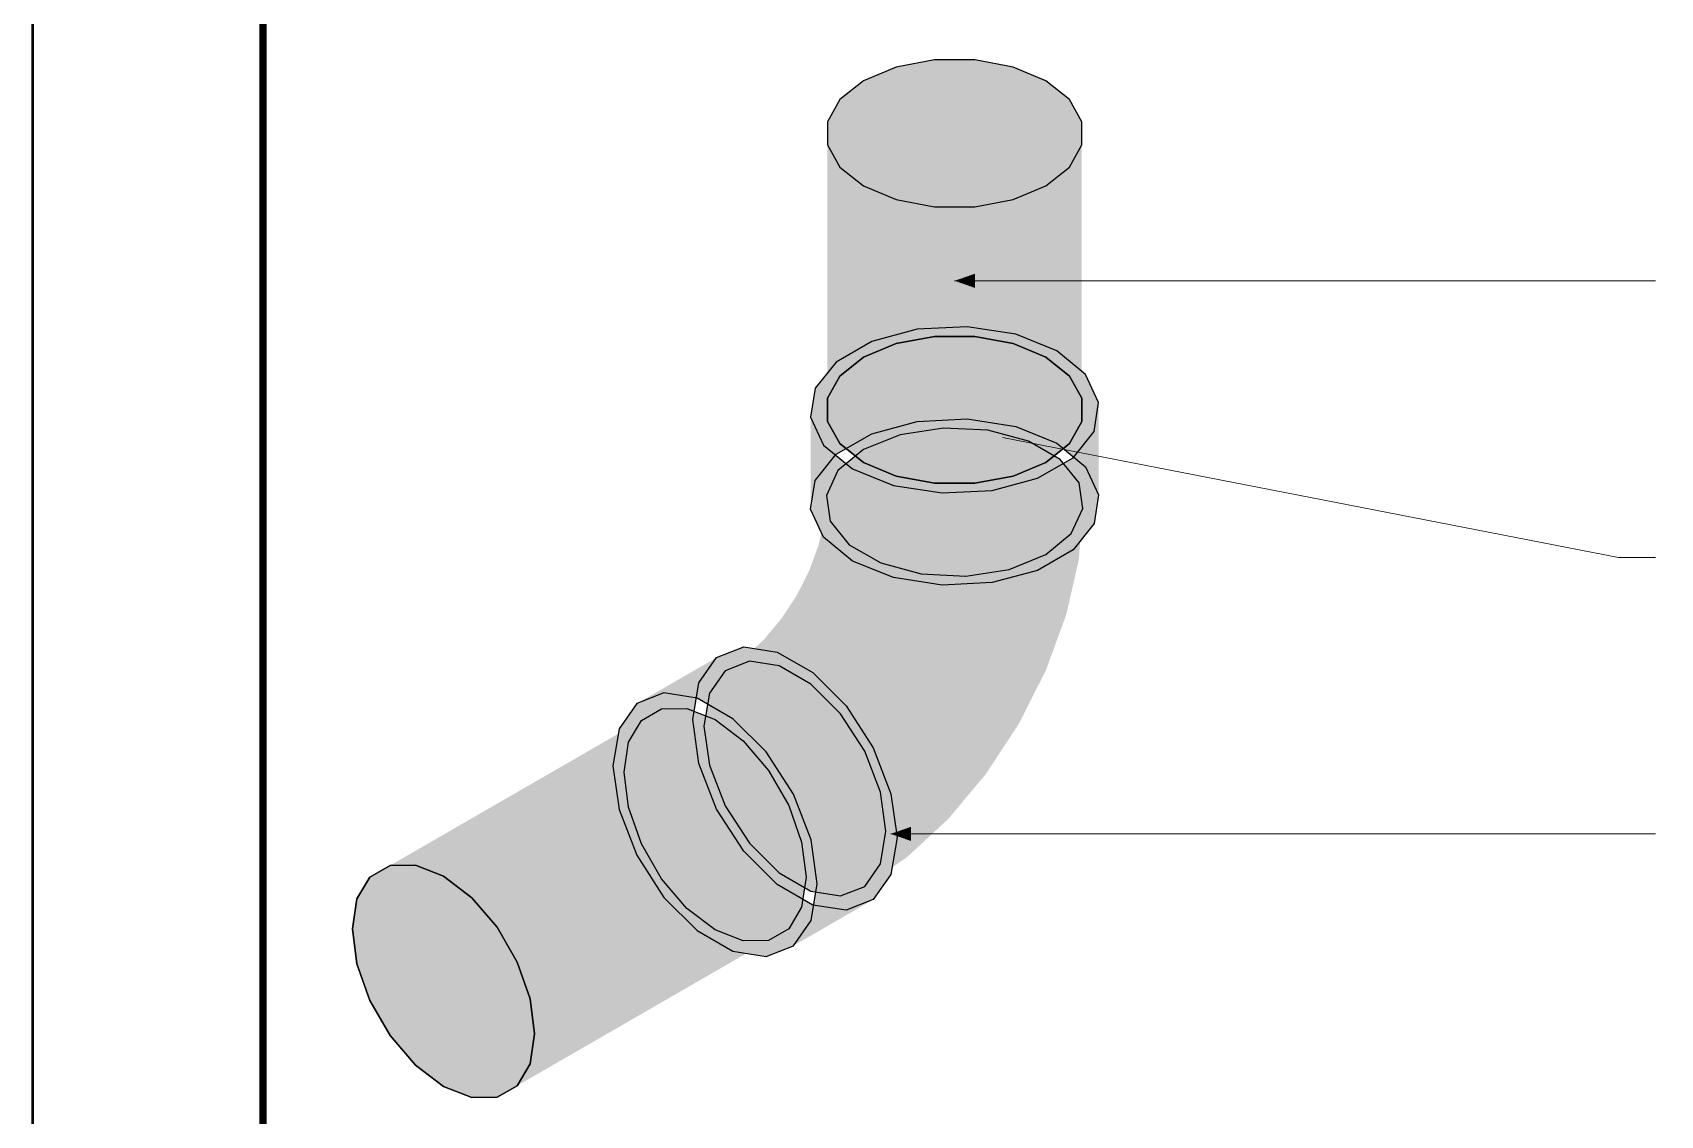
# Model space of a CAD drawing. Header units: metres. Extents: x 0 to 24.2, y -20 to 5.6.
# Drawn here: x 20 to 20.883, y 1.867 to 2.455 of the extents above; entities that cross this region are included whole.
import ezdxf

# ---------------------------------------------------------------- set-up
doc = ezdxf.new("R2010")
doc.units = ezdxf.units.M
doc.header["$LTSCALE"] = 0.25
doc.layers.add('ISO-ARISTAS', color=8, linetype='CONTINUOUS')
doc.layers.add('ISO-CONCRETO-SUP', color=254, linetype='CONTINUOUS', true_color=0xe8e8e8)
doc.layers.add('LLAMADAS', color=30, linetype='CONTINUOUS', lineweight=18)
doc.layers.add('MARCO', color=7, linetype='CONTINUOUS', lineweight=50)

msp = doc.modelspace()

# ---------------------------------------------------------------- linework, layer by layer
at = {"layer": 'ISO-ARISTAS', "color": 250}
for p, q in [((20.48908, 2.43981), (20.46831, 2.43591)), ((20.48908, 2.43981), (20.46831, 2.43591)), ((20.51092, 2.43981), (20.48908, 2.43981)), ((20.51092, 2.43981), (20.48908, 2.43981)), ((20.53169, 2.43591), (20.51092, 2.43981)), ((20.53169, 2.43591), (20.51092, 2.43981)), ((20.45064, 2.4285), (20.4378, 2.4183)), ((20.45064, 2.4285), (20.4378, 2.4183)), ((20.46831, 2.43591), (20.45064, 2.4285)), ((20.46831, 2.43591), (20.45064, 2.4285)), ((20.54936, 2.4285), (20.53169, 2.43591)), ((20.54936, 2.4285), (20.53169, 2.43591)), ((20.5622, 2.4183), (20.54936, 2.4285)), ((20.5622, 2.4183), (20.54936, 2.4285)), ((20.4378, 2.4183), (20.43105, 2.40631)), ((20.4378, 2.4183), (20.43105, 2.40631)), ((20.56895, 2.40631), (20.5622, 2.4183)), ((20.56895, 2.40631), (20.5622, 2.4183)), ((20.43105, 2.40631), (20.43105, 2.39369)), ((20.43105, 2.40631), (20.43105, 2.39369)), ((20.56895, 2.39369), (20.56895, 2.40631)), ((20.56895, 2.39369), (20.56895, 2.40631)), ((20.43105, 2.39369), (20.4378, 2.3817)), ((20.43105, 2.39369), (20.4378, 2.3817)), ((20.5622, 2.3817), (20.56895, 2.39369)), ((20.5622, 2.3817), (20.56895, 2.39369)), ((20.4378, 2.3817), (20.45064, 2.3715)), ((20.4378, 2.3817), (20.45064, 2.3715)), ((20.54936, 2.3715), (20.5622, 2.3817)), ((20.54936, 2.3715), (20.5622, 2.3817)), ((20.45064, 2.3715), (20.46831, 2.36409)), ((20.45064, 2.3715), (20.46831, 2.36409)), ((20.53169, 2.36409), (20.54936, 2.3715)), ((20.53169, 2.36409), (20.54936, 2.3715)), ((20.46831, 2.36409), (20.48908, 2.36019)), ((20.46831, 2.36409), (20.48908, 2.36019)), ((20.48908, 2.36019), (20.51092, 2.36019)), ((20.48908, 2.36019), (20.51092, 2.36019)), ((20.51092, 2.36019), (20.53169, 2.36409)), ((20.51092, 2.36019), (20.53169, 2.36409)), ((20.50683, 2.29508), (20.47971, 2.29371)), ((20.53313, 2.29101), (20.50683, 2.29508)), ((20.45504, 2.28707), (20.43579, 2.27596)), ((20.47971, 2.29371), (20.45504, 2.28707)), ((20.48908, 2.28981), (20.46831, 2.28591)), ((20.46831, 2.28591), (20.48908, 2.28981)), ((20.51092, 2.28981), (20.48908, 2.28981)), ((20.48908, 2.28981), (20.51092, 2.28981)), ((20.53169, 2.28591), (20.51092, 2.28981)), ((20.51092, 2.28981), (20.53169, 2.28591)), ((20.55543, 2.282), (20.53313, 2.29101)), ((20.45064, 2.2785), (20.4378, 2.2683)), ((20.4378, 2.2683), (20.45064, 2.2785)), ((20.46831, 2.28591), (20.45064, 2.2785)), ((20.45064, 2.2785), (20.46831, 2.28591)), ((20.54936, 2.2785), (20.53169, 2.28591)), ((20.53169, 2.28591), (20.54936, 2.2785)), ((20.5622, 2.2683), (20.54936, 2.2785)), ((20.54936, 2.2785), (20.5622, 2.2683)), ((20.57104, 2.26913), (20.55543, 2.282)), ((20.43579, 2.27596), (20.42429, 2.26171)), ((20.57809, 2.25394), (20.57104, 2.26913)), ((20.42429, 2.26171), (20.42191, 2.24606)), ((20.4378, 2.2683), (20.43105, 2.25631)), ((20.43105, 2.25631), (20.4378, 2.2683)), ((20.56895, 2.25631), (20.5622, 2.2683)), ((20.5622, 2.2683), (20.56895, 2.25631)), ((20.43105, 2.25631), (20.43105, 2.24369)), ((20.43105, 2.24369), (20.43105, 2.25631)), ((20.56895, 2.24369), (20.56895, 2.25631)), ((20.56895, 2.25631), (20.56895, 2.24369)), ((20.57571, 2.23829), (20.57809, 2.25394)), ((20.42191, 2.24606), (20.42896, 2.23087)), ((20.43105, 2.24369), (20.4378, 2.2317)), ((20.4378, 2.2317), (20.43105, 2.24369)), ((20.45504, 2.23707), (20.47971, 2.24371)), ((20.47971, 2.24371), (20.50683, 2.24508)), ((20.50683, 2.24508), (20.53313, 2.24101)), ((20.5622, 2.2317), (20.56895, 2.24369)), ((20.56895, 2.24369), (20.5622, 2.2317)), ((20.43579, 2.22596), (20.45504, 2.23707)), ((20.4705, 2.23653), (20.45064, 2.2285)), ((20.49392, 2.24015), (20.4705, 2.23653)), ((20.51807, 2.23893), (20.49392, 2.24015)), ((20.54004, 2.23302), (20.51807, 2.23893)), ((20.53313, 2.24101), (20.55543, 2.232)), ((20.56421, 2.22404), (20.57571, 2.23829)), ((20.42429, 2.21171), (20.43579, 2.22596)), ((20.42896, 2.23087), (20.44457, 2.218)), ((20.45064, 2.2285), (20.43673, 2.21703)), ((20.4378, 2.2317), (20.45064, 2.2215)), ((20.45064, 2.2215), (20.4378, 2.2317)), ((20.55719, 2.22312), (20.54004, 2.23302)), ((20.54936, 2.2215), (20.5622, 2.2317)), ((20.5622, 2.2317), (20.54936, 2.2215)), ((20.55543, 2.232), (20.57104, 2.21913)), ((20.43673, 2.21703), (20.43046, 2.20351)), ((20.44457, 2.218), (20.46687, 2.20899)), ((20.45064, 2.2215), (20.46831, 2.21409)), ((20.46831, 2.21409), (20.45064, 2.2215)), ((20.53169, 2.21409), (20.54936, 2.2215)), ((20.54936, 2.2215), (20.53169, 2.21409)), ((20.54496, 2.21293), (20.56421, 2.22404)), ((20.56743, 2.21043), (20.55719, 2.22312)), ((20.57104, 2.21913), (20.57809, 2.20394)), ((20.42191, 2.19606), (20.42429, 2.21171)), ((20.46687, 2.20899), (20.49317, 2.20492)), ((20.46831, 2.21409), (20.48908, 2.21019)), ((20.48908, 2.21019), (20.46831, 2.21409)), ((20.48908, 2.21019), (20.51092, 2.21019)), ((20.51092, 2.21019), (20.48908, 2.21019)), ((20.51092, 2.21019), (20.53169, 2.21409)), ((20.53169, 2.21409), (20.51092, 2.21019)), ((20.52029, 2.20629), (20.54496, 2.21293)), ((20.56954, 2.19649), (20.56743, 2.21043)), ((20.43046, 2.20351), (20.43257, 2.18957)), ((20.49317, 2.20492), (20.52029, 2.20629)), ((20.57809, 2.20394), (20.57571, 2.18829)), ((20.42896, 2.18087), (20.42191, 2.19606)), ((20.43257, 2.18957), (20.44281, 2.17688)), ((20.56327, 2.18297), (20.56954, 2.19649)), ((20.44457, 2.168), (20.42896, 2.18087)), ((20.54936, 2.1715), (20.56327, 2.18297)), ((20.57571, 2.18829), (20.56421, 2.17404)), ((20.44281, 2.17688), (20.45996, 2.16698)), ((20.5295, 2.16347), (20.54936, 2.1715)), ((20.56421, 2.17404), (20.54496, 2.16293)), ((20.46687, 2.15899), (20.44457, 2.168)), ((20.45996, 2.16698), (20.48193, 2.16107)), ((20.50608, 2.15985), (20.5295, 2.16347)), ((20.54496, 2.16293), (20.52029, 2.15629)), ((20.49317, 2.15492), (20.46687, 2.15899)), ((20.48193, 2.16107), (20.50608, 2.15985)), ((20.52029, 2.15629), (20.49317, 2.15492)), ((20.37094, 2.11565), (20.38568, 2.12143)), ((20.38568, 2.12143), (20.40377, 2.11858)), ((20.40377, 2.11858), (20.42302, 2.10747)), ((20.36131, 2.10196), (20.37094, 2.11565)), ((20.38872, 2.11361), (20.37558, 2.10847)), ((20.40483, 2.11108), (20.38872, 2.11361)), ((20.42197, 2.10119), (20.40483, 2.11108)), ((20.35797, 2.082), (20.36131, 2.10196)), ((20.37558, 2.10847), (20.36701, 2.09628)), ((20.43808, 2.08511), (20.42197, 2.10119)), ((20.42302, 2.10747), (20.44111, 2.08943)), ((20.34238, 2.09643), (20.32764, 2.09065)), ((20.36047, 2.09358), (20.34238, 2.09643)), ((20.37972, 2.08247), (20.36047, 2.09358)), ((20.36701, 2.09628), (20.36403, 2.0785)), ((20.32764, 2.09065), (20.31801, 2.07696)), ((20.33016, 2.08156), (20.34108, 2.08787)), ((20.33016, 2.08156), (20.34108, 2.08787)), ((20.34108, 2.08787), (20.35484, 2.08802)), ((20.34108, 2.08787), (20.35484, 2.08802)), ((20.35484, 2.08802), (20.3701, 2.082)), ((20.35484, 2.08802), (20.3701, 2.082)), ((20.45121, 2.06481), (20.43808, 2.08511)), ((20.44111, 2.08943), (20.45586, 2.06662)), ((20.31801, 2.07696), (20.31467, 2.057)), ((20.32315, 2.06972), (20.33016, 2.08156)), ((20.32315, 2.06972), (20.33016, 2.08156)), ((20.36131, 2.05818), (20.35797, 2.082)), ((20.36403, 2.0785), (20.36701, 2.05729)), ((20.3701, 2.082), (20.38535, 2.0704)), ((20.3701, 2.082), (20.38535, 2.0704)), ((20.39781, 2.06443), (20.37972, 2.08247)), ((20.32073, 2.0535), (20.32315, 2.06972)), ((20.32073, 2.0535), (20.32315, 2.06972)), ((20.38535, 2.0704), (20.39911, 2.05436)), ((20.38535, 2.0704), (20.39911, 2.05436)), ((20.45586, 2.06662), (20.46548, 2.04182)), ((20.31467, 2.057), (20.31801, 2.03318)), ((20.37094, 2.03338), (20.36131, 2.05818)), ((20.36701, 2.05729), (20.37558, 2.03519)), ((20.41255, 2.04162), (20.39781, 2.06443)), ((20.45978, 2.04271), (20.45121, 2.06481)), ((20.32315, 2.03449), (20.32073, 2.0535)), ((20.32315, 2.03449), (20.32073, 2.0535)), ((20.39911, 2.05436), (20.41003, 2.03545)), ((20.39911, 2.05436), (20.41003, 2.03545)), ((20.42218, 2.01682), (20.41255, 2.04162)), ((20.46276, 2.0215), (20.45978, 2.04271)), ((20.46548, 2.04182), (20.46882, 2.018)), ((20.31801, 2.03318), (20.32764, 2.00838)), ((20.33016, 2.01455), (20.32315, 2.03449)), ((20.33016, 2.01455), (20.32315, 2.03449)), ((20.38568, 2.01057), (20.37094, 2.03338)), ((20.37558, 2.03519), (20.38872, 2.01489)), ((20.41003, 2.03545), (20.41704, 2.01551)), ((20.41003, 2.03545), (20.41704, 2.01551)), ((20.45978, 2.00372), (20.46276, 2.0215)), ((20.34108, 1.99564), (20.33016, 2.01455)), ((20.34108, 1.99564), (20.33016, 2.01455)), ((20.38872, 2.01489), (20.40483, 1.99881)), ((20.41704, 2.01551), (20.41946, 1.9965)), ((20.41704, 2.01551), (20.41946, 1.9965)), ((20.42552, 1.993), (20.42218, 2.01682)), ((20.46882, 2.018), (20.46548, 1.99804)), ((20.32764, 2.00838), (20.34238, 1.98557)), ((20.40377, 1.99253), (20.38568, 2.01057)), ((20.18294, 1.99656), (20.17592, 1.98472)), ((20.17592, 1.98472), (20.18294, 1.99656)), ((20.19386, 2.00287), (20.18294, 1.99656)), ((20.18294, 1.99656), (20.19386, 2.00287)), ((20.20762, 2.00302), (20.19386, 2.00287)), ((20.19386, 2.00287), (20.20762, 2.00302)), ((20.22287, 1.997), (20.20762, 2.00302)), ((20.20762, 2.00302), (20.22287, 1.997)), ((20.23813, 1.9854), (20.22287, 1.997)), ((20.22287, 1.997), (20.23813, 1.9854)), ((20.35484, 1.9796), (20.34108, 1.99564)), ((20.35484, 1.9796), (20.34108, 1.99564)), ((20.40483, 1.99881), (20.42197, 1.98892)), ((20.41946, 1.9965), (20.41704, 1.98028)), ((20.41946, 1.9965), (20.41704, 1.98028)), ((20.45121, 1.99153), (20.45978, 2.00372)), ((20.46548, 1.99804), (20.45586, 1.98435)), ((20.42302, 1.98142), (20.40377, 1.99253)), ((20.42197, 1.98892), (20.43808, 1.98639)), ((20.42218, 1.97304), (20.42552, 1.993)), ((20.43808, 1.98639), (20.45121, 1.99153)), ((20.17592, 1.98472), (20.17351, 1.9685)), ((20.17351, 1.9685), (20.17592, 1.98472)), ((20.25189, 1.96936), (20.23813, 1.9854)), ((20.23813, 1.9854), (20.25189, 1.96936)), ((20.34238, 1.98557), (20.36047, 1.96753)), ((20.3701, 1.968), (20.35484, 1.9796)), ((20.3701, 1.968), (20.35484, 1.9796)), ((20.41704, 1.98028), (20.41003, 1.96844)), ((20.41704, 1.98028), (20.41003, 1.96844)), ((20.44111, 1.97857), (20.42302, 1.98142)), ((20.45586, 1.98435), (20.44111, 1.97857)), ((20.17351, 1.9685), (20.17592, 1.94949)), ((20.17592, 1.94949), (20.17351, 1.9685)), ((20.26281, 1.95045), (20.25189, 1.96936)), ((20.25189, 1.96936), (20.26281, 1.95045)), ((20.41255, 1.95935), (20.42218, 1.97304)), ((20.36047, 1.96753), (20.37972, 1.95642)), ((20.38535, 1.96198), (20.3701, 1.968)), ((20.38535, 1.96198), (20.3701, 1.968)), ((20.39911, 1.96213), (20.38535, 1.96198)), ((20.39911, 1.96213), (20.38535, 1.96198)), ((20.41003, 1.96844), (20.39911, 1.96213)), ((20.41003, 1.96844), (20.39911, 1.96213)), ((20.37972, 1.95642), (20.39781, 1.95357)), ((20.39781, 1.95357), (20.41255, 1.95935)), ((20.17592, 1.94949), (20.18294, 1.92955)), ((20.18294, 1.92955), (20.17592, 1.94949)), ((20.26982, 1.93051), (20.26281, 1.95045)), ((20.26281, 1.95045), (20.26982, 1.93051)), ((20.18294, 1.92955), (20.19386, 1.91064)), ((20.19386, 1.91064), (20.18294, 1.92955)), ((20.27224, 1.9115), (20.26982, 1.93051)), ((20.26982, 1.93051), (20.27224, 1.9115)), ((20.19386, 1.91064), (20.20762, 1.8946)), ((20.20762, 1.8946), (20.19386, 1.91064)), ((20.26982, 1.89528), (20.27224, 1.9115)), ((20.27224, 1.9115), (20.26982, 1.89528)), ((20.20762, 1.8946), (20.22287, 1.883)), ((20.22287, 1.883), (20.20762, 1.8946)), ((20.26281, 1.88344), (20.26982, 1.89528)), ((20.26982, 1.89528), (20.26281, 1.88344)), ((20.22287, 1.883), (20.23813, 1.87698)), ((20.23813, 1.87698), (20.22287, 1.883)), ((20.25189, 1.87713), (20.26281, 1.88344)), ((20.26281, 1.88344), (20.25189, 1.87713)), ((20.23813, 1.87698), (20.25189, 1.87713)), ((20.25189, 1.87713), (20.23813, 1.87698))]:
    msp.add_line(p, q, dxfattribs=at)
at = {"layer": 'ISO-CONCRETO-SUP', "true_color": 0x92aec8}
for points in [[(20.48908, 2.43981), (20.46831, 2.43591), (20.48908, 2.36481), (20.46831, 2.36091)], [(20.48908, 2.36481), (20.46831, 2.36091), (20.48908, 2.28981), (20.46831, 2.28591)], [(20.51092, 2.36019), (20.53169, 2.36409), (20.51092, 2.28519), (20.53169, 2.28909)], [(20.51092, 2.28519), (20.53169, 2.28909), (20.51092, 2.21019), (20.53169, 2.21409)]]:
    msp.add_solid(points, dxfattribs=at)
at = {"layer": 'ISO-CONCRETO-SUP', "true_color": 0xa1c0dd}
for points in [[(20.5, 2.4), (20.48908, 2.43981), (20.46831, 2.43591)], [(20.5, 2.4), (20.51092, 2.43981), (20.48908, 2.43981)], [(20.5, 2.4), (20.53169, 2.43591), (20.51092, 2.43981)], [(20.5, 2.4), (20.45064, 2.4285), (20.4378, 2.4183)], [(20.5, 2.4), (20.46831, 2.43591), (20.45064, 2.4285)], [(20.5, 2.4), (20.54936, 2.4285), (20.53169, 2.43591)], [(20.5, 2.4), (20.5622, 2.4183), (20.54936, 2.4285)], [(20.5, 2.4), (20.4378, 2.4183), (20.43105, 2.40631)], [(20.5, 2.4), (20.56895, 2.40631), (20.5622, 2.4183)], [(20.5, 2.4), (20.43105, 2.40631), (20.43105, 2.39369)], [(20.5, 2.4), (20.56895, 2.39369), (20.56895, 2.40631)], [(20.5, 2.4), (20.43105, 2.39369), (20.4378, 2.3817)], [(20.5, 2.4), (20.4378, 2.3817), (20.45064, 2.3715)], [(20.5, 2.4), (20.45064, 2.3715), (20.46831, 2.36409)], [(20.5, 2.4), (20.46831, 2.36409), (20.48908, 2.36019)], [(20.5, 2.4), (20.48908, 2.36019), (20.51092, 2.36019)], [(20.5, 2.4), (20.5622, 2.3817), (20.56895, 2.39369)], [(20.5, 2.4), (20.54936, 2.3715), (20.5622, 2.3817)], [(20.5, 2.4), (20.53169, 2.36409), (20.54936, 2.3715)], [(20.5, 2.4), (20.51092, 2.36019), (20.53169, 2.36409)], [(20.5, 2.25), (20.48908, 2.28981), (20.46831, 2.28591)], [(20.5, 2.25), (20.51092, 2.28981), (20.48908, 2.28981)], [(20.5, 2.25), (20.53169, 2.28591), (20.51092, 2.28981)], [(20.5, 2.25), (20.45064, 2.2785), (20.4378, 2.2683)], [(20.5, 2.25), (20.46831, 2.28591), (20.45064, 2.2785)], [(20.5, 2.25), (20.54936, 2.2785), (20.53169, 2.28591)], [(20.5, 2.25), (20.5622, 2.2683), (20.54936, 2.2785)], [(20.5, 2.25), (20.4378, 2.2683), (20.43105, 2.25631)], [(20.5, 2.25), (20.56895, 2.25631), (20.5622, 2.2683)], [(20.5, 2.25), (20.43105, 2.25631), (20.43105, 2.24369)], [(20.5, 2.25), (20.56895, 2.24369), (20.56895, 2.25631)], [(20.5, 2.25), (20.43105, 2.24369), (20.4378, 2.2317)], [(20.5, 2.25), (20.4378, 2.2317), (20.45064, 2.2215)], [(20.5, 2.25), (20.45064, 2.2215), (20.46831, 2.21409)], [(20.5, 2.25), (20.46831, 2.21409), (20.48908, 2.21019)], [(20.5, 2.25), (20.48908, 2.21019), (20.51092, 2.21019)], [(20.5, 2.25), (20.5622, 2.2317), (20.56895, 2.24369)], [(20.5, 2.25), (20.54936, 2.2215), (20.5622, 2.2317)], [(20.5, 2.25), (20.53169, 2.21409), (20.54936, 2.2215)], [(20.5, 2.25), (20.51092, 2.21019), (20.53169, 2.21409)]]:
    msp.add_solid(points, dxfattribs=at)
at = {"layer": 'ISO-CONCRETO-SUP', "true_color": 0x98b5d0}
for points in [[(20.51092, 2.43981), (20.48908, 2.43981), (20.51092, 2.36481), (20.48908, 2.36481)], [(20.51092, 2.36481), (20.48908, 2.36481), (20.51092, 2.28981), (20.48908, 2.28981)], [(20.48908, 2.36019), (20.51092, 2.36019), (20.48908, 2.28519), (20.51092, 2.28519)], [(20.48908, 2.28519), (20.51092, 2.28519), (20.48908, 2.21019), (20.51092, 2.21019)]]:
    msp.add_solid(points, dxfattribs=at)
at = {"layer": 'ISO-CONCRETO-SUP', "true_color": 0x99b6d1}
for points in [[(20.53169, 2.43591), (20.51092, 2.43981), (20.53169, 2.36091), (20.51092, 2.36481)], [(20.46831, 2.36409), (20.48908, 2.36019), (20.46831, 2.28909), (20.48908, 2.28519)], [(20.53169, 2.36091), (20.51092, 2.36481), (20.53169, 2.28591), (20.51092, 2.28981)], [(20.46831, 2.28909), (20.48908, 2.28519), (20.46831, 2.21409), (20.48908, 2.21019)]]:
    msp.add_solid(points, dxfattribs=at)
at = {"layer": 'ISO-CONCRETO-SUP', "true_color": 0x7c93a9}
for points in [[(20.45064, 2.4285), (20.4378, 2.4183), (20.45064, 2.3535), (20.4378, 2.3433)], [(20.54936, 2.3715), (20.5622, 2.3817), (20.54936, 2.2965), (20.5622, 2.3067)], [(20.45064, 2.3535), (20.4378, 2.3433), (20.45064, 2.2785), (20.4378, 2.2683)], [(20.54936, 2.2965), (20.5622, 2.3067), (20.54936, 2.2215), (20.5622, 2.2317)]]:
    msp.add_solid(points, dxfattribs=at)
at = {"layer": 'ISO-CONCRETO-SUP', "true_color": 0x88a2bb}
for points in [[(20.46831, 2.43591), (20.45064, 2.4285), (20.46831, 2.36091), (20.45064, 2.3535)], [(20.53169, 2.36409), (20.54936, 2.3715), (20.53169, 2.28909), (20.54936, 2.2965)], [(20.46831, 2.36091), (20.45064, 2.3535), (20.46831, 2.28591), (20.45064, 2.2785)], [(20.53169, 2.28909), (20.54936, 2.2965), (20.53169, 2.21409), (20.54936, 2.2215)]]:
    msp.add_solid(points, dxfattribs=at)
at = {"layer": 'ISO-CONCRETO-SUP', "true_color": 0x95b1cc}
for points in [[(20.54936, 2.4285), (20.53169, 2.43591), (20.54936, 2.3535), (20.53169, 2.36091)], [(20.45064, 2.3715), (20.46831, 2.36409), (20.45064, 2.2965), (20.46831, 2.28909)], [(20.54936, 2.3535), (20.53169, 2.36091), (20.54936, 2.2785), (20.53169, 2.28591)], [(20.45064, 2.2965), (20.46831, 2.28909), (20.45064, 2.2215), (20.46831, 2.21409)]]:
    msp.add_solid(points, dxfattribs=at)
at = {"layer": 'ISO-CONCRETO-SUP', "true_color": 0x8da7c1}
for points in [[(20.5622, 2.4183), (20.54936, 2.4285), (20.5622, 2.3433), (20.54936, 2.3535)], [(20.4378, 2.3817), (20.45064, 2.3715), (20.4378, 2.3067), (20.45064, 2.2965)], [(20.5622, 2.3433), (20.54936, 2.3535), (20.5622, 2.2683), (20.54936, 2.2785)], [(20.4378, 2.3067), (20.45064, 2.2965), (20.4378, 2.2317), (20.45064, 2.2215)]]:
    msp.add_solid(points, dxfattribs=at)
at = {"layer": 'ISO-CONCRETO-SUP', "true_color": 0x6d8195}
for points in [[(20.4378, 2.4183), (20.43105, 2.40631), (20.4378, 2.3433), (20.43105, 2.33131)], [(20.5622, 2.3817), (20.56895, 2.39369), (20.5622, 2.3067), (20.56895, 2.31869)], [(20.4378, 2.3433), (20.43105, 2.33131), (20.4378, 2.2683), (20.43105, 2.25631)], [(20.5622, 2.3067), (20.56895, 2.31869), (20.5622, 2.2317), (20.56895, 2.24369)]]:
    msp.add_solid(points, dxfattribs=at)
at = {"layer": 'ISO-CONCRETO-SUP', "true_color": 0x8199b0}
for points in [[(20.56895, 2.40631), (20.5622, 2.4183), (20.56895, 2.33131), (20.5622, 2.3433)], [(20.43105, 2.39369), (20.4378, 2.3817), (20.43105, 2.31869), (20.4378, 2.3067)], [(20.56895, 2.33131), (20.5622, 2.3433), (20.56895, 2.25631), (20.5622, 2.2683)], [(20.43105, 2.31869), (20.4378, 2.3067), (20.43105, 2.24369), (20.4378, 2.2317)]]:
    msp.add_solid(points, dxfattribs=at)
at = {"layer": 'ISO-CONCRETO-SUP', "true_color": 0x687c8e}
for points in [[(20.43105, 2.40631), (20.43105, 2.39369), (20.43105, 2.33131), (20.43105, 2.31869)], [(20.56895, 2.39369), (20.56895, 2.40631), (20.56895, 2.31869), (20.56895, 2.33131)], [(20.43105, 2.33131), (20.43105, 2.31869), (20.43105, 2.25631), (20.43105, 2.24369)], [(20.56895, 2.31869), (20.56895, 2.33131), (20.56895, 2.24369), (20.56895, 2.25631)], [(20.32315, 2.06972), (20.33016, 2.08156), (20.24954, 2.02722), (20.25655, 2.03906)], [(20.24954, 2.02722), (20.25655, 2.03906), (20.17592, 1.98472), (20.18294, 1.99656)], [(20.41704, 1.98028), (20.41003, 1.96844), (20.34343, 1.93778), (20.33642, 1.92594)], [(20.34343, 1.93778), (20.33642, 1.92594), (20.26982, 1.89528), (20.26281, 1.88344)]]:
    msp.add_solid(points, dxfattribs=at)
at = {"layer": 'ISO-CONCRETO-SUP', "true_color": 0x32549f}
for points in [[(20.50683, 2.29508), (20.47971, 2.29371), (20.50683, 2.24508), (20.47971, 2.24371)], [(20.55719, 2.22312), (20.54004, 2.23302), (20.55459, 2.19116), (20.53744, 2.20106)], [(20.49317, 2.20492), (20.52029, 2.20629), (20.49317, 2.15492), (20.52029, 2.15629)], [(20.44281, 2.17688), (20.45996, 2.16698), (20.44208, 2.1679), (20.45923, 2.158)]]:
    msp.add_solid(points, dxfattribs=at)
at = {"layer": 'ISO-CONCRETO-SUP', "true_color": 0x3355a2}
for points in [[(20.53313, 2.29101), (20.50683, 2.29508), (20.53313, 2.24101), (20.50683, 2.24508)], [(20.46687, 2.20899), (20.49317, 2.20492), (20.46687, 2.15899), (20.49317, 2.15492)]]:
    msp.add_solid(points, dxfattribs=at)
at = {"layer": 'ISO-CONCRETO-SUP', "true_color": 0x2b488a}
for points in [[(20.45504, 2.28707), (20.43579, 2.27596), (20.45504, 2.23707), (20.43579, 2.22596)], [(20.54496, 2.21293), (20.56421, 2.22404), (20.54496, 2.16293), (20.56421, 2.17404)], [(20.4294, 2.19054), (20.43173, 2.1792), (20.42628, 2.17685), (20.42923, 2.16826)], [(20.56727, 2.16852), (20.56495, 2.17986), (20.56054, 2.139), (20.55759, 2.14759)], [(20.37094, 2.11565), (20.38568, 2.12143), (20.32764, 2.09065), (20.34238, 2.09643)], [(20.45586, 1.98435), (20.44111, 1.97857), (20.41255, 1.95935), (20.39781, 1.95357)]]:
    msp.add_solid(points, dxfattribs=at)
at = {"layer": 'ISO-CONCRETO-SUP', "true_color": 0x2f4f97}
for points in [[(20.47971, 2.29371), (20.45504, 2.28707), (20.47971, 2.24371), (20.45504, 2.23707)], [(20.52029, 2.20629), (20.54496, 2.21293), (20.52029, 2.15629), (20.54496, 2.16293)]]:
    msp.add_solid(points, dxfattribs=at)
at = {"layer": 'ISO-CONCRETO-SUP', "true_color": 0x31539e}
for points in [[(20.55543, 2.282), (20.53313, 2.29101), (20.55543, 2.232), (20.53313, 2.24101)], [(20.44457, 2.218), (20.46687, 2.20899), (20.44457, 2.168), (20.46687, 2.15899)]]:
    msp.add_solid(points, dxfattribs=at)
at = {"layer": 'ISO-CONCRETO-SUP', "true_color": 0x2e4e94}
for points in [[(20.57104, 2.26913), (20.55543, 2.282), (20.57104, 2.21913), (20.55543, 2.232)], [(20.42896, 2.23087), (20.44457, 2.218), (20.42896, 2.18087), (20.44457, 2.168)]]:
    msp.add_solid(points, dxfattribs=at)
at = {"layer": 'ISO-CONCRETO-SUP', "true_color": 0x263f79}
for points in [[(20.43579, 2.27596), (20.42429, 2.26171), (20.43579, 2.22596), (20.42429, 2.21171)], [(20.56421, 2.22404), (20.57571, 2.23829), (20.56421, 2.17404), (20.57571, 2.18829)]]:
    msp.add_solid(points, dxfattribs=at)
at = {"layer": 'ISO-CONCRETO-SUP', "true_color": 0x2a4686}
for points in [[(20.57809, 2.25394), (20.57104, 2.26913), (20.57809, 2.20394), (20.57104, 2.21913)], [(20.42191, 2.24606), (20.42896, 2.23087), (20.42191, 2.19606), (20.42896, 2.18087)]]:
    msp.add_solid(points, dxfattribs=at)
at = {"layer": 'ISO-CONCRETO-SUP', "true_color": 0x22396e}
for points in [[(20.42429, 2.26171), (20.42191, 2.24606), (20.42429, 2.21171), (20.42191, 2.19606)], [(20.57571, 2.23829), (20.57809, 2.25394), (20.57571, 2.18829), (20.57809, 2.20394)], [(20.43673, 2.21703), (20.43046, 2.20351), (20.43539, 2.20055), (20.4294, 2.19054)], [(20.43539, 2.20055), (20.4294, 2.19054), (20.43142, 2.18316), (20.42628, 2.17685)], [(20.56327, 2.18297), (20.56954, 2.19649), (20.56128, 2.15851), (20.56727, 2.16852)], [(20.43142, 2.18316), (20.42628, 2.17685), (20.42498, 2.16552), (20.42121, 2.16297)], [(20.42498, 2.16552), (20.42121, 2.16297), (20.41631, 2.14832), (20.41438, 2.14943)], [(20.56128, 2.15851), (20.56727, 2.16852), (20.55539, 2.13269), (20.56054, 2.139)], [(20.41631, 2.14832), (20.41438, 2.14943), (20.40574, 2.13221), (20.40607, 2.13675)], [(20.40574, 2.13221), (20.40607, 2.13675), (20.39369, 2.11781), (20.39658, 2.12542)], [(20.55539, 2.13269), (20.56054, 2.139), (20.54583, 2.10651), (20.5496, 2.10906)], [(20.39369, 2.11781), (20.39658, 2.12542), (20.38061, 2.10568), (20.38629, 2.11587)], [(20.36131, 2.10196), (20.37094, 2.11565), (20.31801, 2.07696), (20.32764, 2.09065)], [(20.38061, 2.10568), (20.38629, 2.11587), (20.36701, 2.09628), (20.37558, 2.10847)], [(20.54583, 2.10651), (20.5496, 2.10906), (20.53296, 2.08097), (20.53489, 2.07986)], [(20.53296, 2.08097), (20.53489, 2.07986), (20.51728, 2.05706), (20.51695, 2.05251)], [(20.51728, 2.05706), (20.51695, 2.05251), (20.49939, 2.03568), (20.4965, 2.02807)], [(20.49939, 2.03568), (20.4965, 2.02807), (20.47997, 2.01768), (20.4743, 2.00748)], [(20.47997, 2.01768), (20.4743, 2.00748), (20.45978, 2.00372), (20.45121, 1.99153)], [(20.46548, 1.99804), (20.45586, 1.98435), (20.42218, 1.97304), (20.41255, 1.95935)]]:
    msp.add_solid(points, dxfattribs=at)
at = {"layer": 'ISO-CONCRETO-SUP', "true_color": 0x2e4d92}
for points in [[(20.4705, 2.23653), (20.45064, 2.2285), (20.46851, 2.21207), (20.44897, 2.20803)], [(20.5295, 2.16347), (20.54936, 2.1715), (20.52816, 2.14699), (20.5477, 2.15103)], [(20.39658, 2.12542), (20.4055, 2.12716), (20.38629, 2.11587), (20.39727, 2.11953)], [(20.4965, 2.02807), (20.48758, 2.02634), (20.4743, 2.00748), (20.46331, 2.00383)]]:
    msp.add_solid(points, dxfattribs=at)
at = {"layer": 'ISO-CONCRETO-SUP', "true_color": 0x32539f}
for points in [[(20.49392, 2.24015), (20.4705, 2.23653), (20.49164, 2.21218), (20.46851, 2.21207)], [(20.50608, 2.15985), (20.5295, 2.16347), (20.50503, 2.14688), (20.52816, 2.14699)]]:
    msp.add_solid(points, dxfattribs=at)
at = {"layer": 'ISO-CONCRETO-SUP', "true_color": 0x3457a6}
for points in [[(20.51807, 2.23893), (20.49392, 2.24015), (20.51558, 2.20836), (20.49164, 2.21218)], [(20.54004, 2.23302), (20.51807, 2.23893), (20.53744, 2.20106), (20.51558, 2.20836)], [(20.45996, 2.16698), (20.48193, 2.16107), (20.45923, 2.158), (20.48109, 2.1507)], [(20.48193, 2.16107), (20.50608, 2.15985), (20.48109, 2.1507), (20.50503, 2.14688)], [(20.39867, 2.05115), (20.3872, 2.07124), (20.37558, 2.03519), (20.36701, 2.05729)], [(20.46192, 2.0722), (20.47339, 2.05211), (20.45121, 2.06481), (20.45978, 2.04271)]]:
    msp.add_solid(points, dxfattribs=at)
at = {"layer": 'ISO-CONCRETO-SUP', "true_color": 0x284381}
for points in [[(20.45064, 2.2285), (20.43673, 2.21703), (20.44897, 2.20803), (20.43539, 2.20055)], [(20.54936, 2.1715), (20.56327, 2.18297), (20.5477, 2.15103), (20.56128, 2.15851)]]:
    msp.add_solid(points, dxfattribs=at)
at = {"layer": 'ISO-CONCRETO-SUP', "true_color": 0x2e4d93}
for points in [[(20.56743, 2.21043), (20.55719, 2.22312), (20.56495, 2.17986), (20.55459, 2.19116)], [(20.43257, 2.18957), (20.44281, 2.17688), (20.43173, 2.1792), (20.44208, 2.1679)], [(20.42121, 2.16297), (20.42518, 2.15717), (20.41438, 2.14943), (20.41972, 2.14635)], [(20.5496, 2.10906), (20.54563, 2.11486), (20.53489, 2.07986), (20.52955, 2.08294)]]:
    msp.add_solid(points, dxfattribs=at)
at = {"layer": 'ISO-CONCRETO-SUP', "true_color": 0x28427f}
for points in [[(20.44897, 2.20803), (20.43539, 2.20055), (20.44404, 2.18643), (20.43142, 2.18316)], [(20.5477, 2.15103), (20.56128, 2.15851), (20.54277, 2.12943), (20.55539, 2.13269)], [(20.35797, 2.082), (20.36131, 2.10196), (20.31467, 2.057), (20.31801, 2.07696)], [(20.46882, 2.018), (20.46548, 1.99804), (20.42552, 1.993), (20.42218, 1.97304)]]:
    msp.add_solid(points, dxfattribs=at)
at = {"layer": 'ISO-CONCRETO-SUP', "true_color": 0x2e4d94}
for points in [[(20.46851, 2.21207), (20.44897, 2.20803), (20.46262, 2.18625), (20.44404, 2.18643)], [(20.52816, 2.14699), (20.5477, 2.15103), (20.5242, 2.1296), (20.54277, 2.12943)], [(20.36131, 2.05818), (20.35797, 2.082), (20.31801, 2.03318), (20.31467, 2.057)], [(20.46548, 2.04182), (20.46882, 2.018), (20.42218, 2.01682), (20.42552, 1.993)]]:
    msp.add_solid(points, dxfattribs=at)
at = {"layer": 'ISO-CONCRETO-SUP', "true_color": 0x3356a4}
for points in [[(20.49164, 2.21218), (20.46851, 2.21207), (20.48491, 2.18266), (20.46262, 2.18625)], [(20.50503, 2.14688), (20.52816, 2.14699), (20.50191, 2.13319), (20.5242, 2.1296)], [(20.45586, 2.06662), (20.46548, 2.04182), (20.41255, 2.04162), (20.42218, 2.01682)], [(20.37094, 2.03338), (20.36131, 2.05818), (20.32764, 2.00838), (20.31801, 2.03318)]]:
    msp.add_solid(points, dxfattribs=at)
at = {"layer": 'ISO-CONCRETO-SUP', "true_color": 0x365bad}
for points in [[(20.51558, 2.20836), (20.49164, 2.21218), (20.50822, 2.17609), (20.48491, 2.18266)], [(20.48109, 2.1507), (20.50503, 2.14688), (20.47859, 2.13976), (20.50191, 2.13319)]]:
    msp.add_solid(points, dxfattribs=at)
at = {"layer": 'ISO-CONCRETO-SUP', "true_color": 0x375caf}
for points in [[(20.53744, 2.20106), (20.51558, 2.20836), (20.52975, 2.16732), (20.50822, 2.17609)], [(20.45923, 2.158), (20.48109, 2.1507), (20.45707, 2.14853), (20.47859, 2.13976)]]:
    msp.add_solid(points, dxfattribs=at)
at = {"layer": 'ISO-CONCRETO-SUP', "true_color": 0x294482}
for points in [[(20.56954, 2.19649), (20.56743, 2.21043), (20.56727, 2.16852), (20.56495, 2.17986)], [(20.43046, 2.20351), (20.43257, 2.18957), (20.4294, 2.19054), (20.43173, 2.1792)]]:
    msp.add_solid(points, dxfattribs=at)
at = {"layer": 'ISO-CONCRETO-SUP', "true_color": 0x3559a9}
for points in [[(20.55459, 2.19116), (20.53744, 2.20106), (20.54689, 2.15743), (20.52975, 2.16732)], [(20.44208, 2.1679), (20.45923, 2.158), (20.43992, 2.15843), (20.45707, 2.14853)], [(20.42087, 2.07174), (20.40661, 2.08925), (20.39867, 2.05115), (20.3872, 2.07124)], [(20.47221, 2.08175), (20.48646, 2.06425), (20.46192, 2.0722), (20.47339, 2.05211)]]:
    msp.add_solid(points, dxfattribs=at)
at = {"layer": 'ISO-CONCRETO-SUP', "true_color": 0x31529c}
for points in [[(20.56495, 2.17986), (20.55459, 2.19116), (20.55759, 2.14759), (20.54689, 2.15743)], [(20.43173, 2.1792), (20.44208, 2.1679), (20.42923, 2.16826), (20.43992, 2.15843)]]:
    msp.add_solid(points, dxfattribs=at)
at = {"layer": 'ISO-CONCRETO-SUP', "true_color": 0x27427d}
for points in [[(20.44404, 2.18643), (20.43142, 2.18316), (20.43604, 2.16452), (20.42498, 2.16552)], [(20.54277, 2.12943), (20.55539, 2.13269), (20.53477, 2.10752), (20.54583, 2.10651)]]:
    msp.add_solid(points, dxfattribs=at)
at = {"layer": 'ISO-CONCRETO-SUP', "true_color": 0x2f4e95}
for points in [[(20.46262, 2.18625), (20.44404, 2.18643), (20.45306, 2.16007), (20.43604, 2.16452)], [(20.41438, 2.14943), (20.41972, 2.14635), (20.40607, 2.13675), (20.41308, 2.13621)], [(20.40607, 2.13675), (20.41308, 2.13621), (20.39658, 2.12542), (20.4055, 2.12716)], [(20.5242, 2.1296), (20.54277, 2.12943), (20.51775, 2.11196), (20.53477, 2.10752)], [(20.40661, 2.08925), (20.39718, 2.10525), (20.3872, 2.07124), (20.38093, 2.09018)], [(20.53489, 2.07986), (20.52955, 2.08294), (20.51695, 2.05251), (20.50994, 2.05305)], [(20.48646, 2.06425), (20.4959, 2.04825), (20.47339, 2.05211), (20.47966, 2.03318)], [(20.51695, 2.05251), (20.50994, 2.05305), (20.4965, 2.02807), (20.48758, 2.02634)]]:
    msp.add_solid(points, dxfattribs=at)
at = {"layer": 'ISO-CONCRETO-SUP', "true_color": 0x3558a8}
for points in [[(20.48491, 2.18266), (20.46262, 2.18625), (20.47397, 2.15273), (20.45306, 2.16007)], [(20.42518, 2.15717), (20.43641, 2.14881), (20.41972, 2.14635), (20.43169, 2.13944)], [(20.50191, 2.13319), (20.5242, 2.1296), (20.49684, 2.11931), (20.51775, 2.11196)], [(20.54563, 2.11486), (20.5344, 2.12322), (20.52955, 2.08294), (20.51758, 2.08985)]]:
    msp.add_solid(points, dxfattribs=at)
at = {"layer": 'ISO-CONCRETO-SUP', "true_color": 0x385eb3}
for points in [[(20.50822, 2.17609), (20.48491, 2.18266), (20.49627, 2.14336), (20.47397, 2.15273)], [(20.47859, 2.13976), (20.50191, 2.13319), (20.47454, 2.12867), (20.49684, 2.11931)]]:
    msp.add_solid(points, dxfattribs=at)
at = {"layer": 'ISO-CONCRETO-SUP', "true_color": 0x2d4b8f}
for points in [[(20.42628, 2.17685), (20.42923, 2.16826), (20.42121, 2.16297), (20.42518, 2.15717)], [(20.56054, 2.139), (20.55759, 2.14759), (20.5496, 2.10906), (20.54563, 2.11486)]]:
    msp.add_solid(points, dxfattribs=at)
at = {"layer": 'ISO-CONCRETO-SUP', "true_color": 0x3960b6}
for points in [[(20.52975, 2.16732), (20.50822, 2.17609), (20.51725, 2.13312), (20.49627, 2.14336)], [(20.43641, 2.14881), (20.45356, 2.13892), (20.43169, 2.13944), (20.44883, 2.12954)], [(20.45707, 2.14853), (20.47859, 2.13976), (20.45356, 2.13892), (20.47454, 2.12867)], [(20.5344, 2.12322), (20.51725, 2.13312), (20.51758, 2.08985), (20.50044, 2.09975)]]:
    msp.add_solid(points, dxfattribs=at)
at = {"layer": 'ISO-CONCRETO-SUP', "true_color": 0x27417d}
for points in [[(20.43604, 2.16452), (20.42498, 2.16552), (20.42527, 2.14314), (20.41631, 2.14832)], [(20.39718, 2.10525), (20.39369, 2.11781), (20.38093, 2.09018), (20.38061, 2.10568)], [(20.53477, 2.10752), (20.54583, 2.10651), (20.524, 2.08614), (20.53296, 2.08097)], [(20.4959, 2.04825), (20.49939, 2.03568), (20.47966, 2.03318), (20.47997, 2.01768)]]:
    msp.add_solid(points, dxfattribs=at)
at = {"layer": 'ISO-CONCRETO-SUP', "true_color": 0x3356a3}
for points in [[(20.42923, 2.16826), (20.43992, 2.15843), (20.42518, 2.15717), (20.43641, 2.14881)], [(20.55759, 2.14759), (20.54689, 2.15743), (20.54563, 2.11486), (20.5344, 2.12322)]]:
    msp.add_solid(points, dxfattribs=at)
at = {"layer": 'ISO-CONCRETO-SUP', "true_color": 0x2f4f96}
for points in [[(20.45306, 2.16007), (20.43604, 2.16452), (20.44019, 2.13453), (20.42527, 2.14314)], [(20.44019, 2.13453), (20.42527, 2.14314), (20.4245, 2.11062), (20.41215, 2.12313)], [(20.4245, 2.11062), (20.41215, 2.12313), (20.40661, 2.08925), (20.39718, 2.10525)], [(20.51775, 2.11196), (20.53477, 2.10752), (20.50908, 2.09476), (20.524, 2.08614)], [(20.50908, 2.09476), (20.524, 2.08614), (20.49852, 2.07864), (20.51087, 2.06613)], [(20.49852, 2.07864), (20.51087, 2.06613), (20.48646, 2.06425), (20.4959, 2.04825)]]:
    msp.add_solid(points, dxfattribs=at)
at = {"layer": 'ISO-CONCRETO-SUP', "true_color": 0x385db1}
for points in [[(20.54689, 2.15743), (20.52975, 2.16732), (20.5344, 2.12322), (20.51725, 2.13312)], [(20.43992, 2.15843), (20.45707, 2.14853), (20.43641, 2.14881), (20.45356, 2.13892)], [(20.44663, 2.09103), (20.46192, 2.0722), (20.43808, 2.08511), (20.45121, 2.06481)], [(20.41395, 2.03233), (20.39867, 2.05115), (20.38872, 2.01489), (20.37558, 2.03519)]]:
    msp.add_solid(points, dxfattribs=at)
at = {"layer": 'ISO-CONCRETO-SUP', "true_color": 0x3559aa}
for points in [[(20.47397, 2.15273), (20.45306, 2.16007), (20.45926, 2.12352), (20.44019, 2.13453)], [(20.41972, 2.14635), (20.43169, 2.13944), (20.41308, 2.13621), (20.42593, 2.13066)], [(20.41308, 2.13621), (20.42593, 2.13066), (20.4055, 2.12716), (20.41936, 2.12282)], [(20.40377, 2.11858), (20.42302, 2.10747), (20.36047, 2.09358), (20.37972, 2.08247)], [(20.49684, 2.11931), (20.51775, 2.11196), (20.49001, 2.10577), (20.50908, 2.09476)], [(20.52955, 2.08294), (20.51758, 2.08985), (20.50994, 2.05305), (20.49709, 2.0586)], [(20.50994, 2.05305), (20.49709, 2.0586), (20.48758, 2.02634), (20.47371, 2.03068)], [(20.42302, 1.98142), (20.40377, 1.99253), (20.37972, 1.95642), (20.36047, 1.96753)]]:
    msp.add_solid(points, dxfattribs=at)
at = {"layer": 'ISO-CONCRETO-SUP', "true_color": 0x27417c}
for points in [[(20.42527, 2.14314), (20.41631, 2.14832), (20.41215, 2.12313), (20.40574, 2.13221)], [(20.41215, 2.12313), (20.40574, 2.13221), (20.39718, 2.10525), (20.39369, 2.11781)], [(20.524, 2.08614), (20.53296, 2.08097), (20.51087, 2.06613), (20.51728, 2.05706)], [(20.51087, 2.06613), (20.51728, 2.05706), (20.4959, 2.04825), (20.49939, 2.03568)]]:
    msp.add_solid(points, dxfattribs=at)
at = {"layer": 'ISO-CONCRETO-SUP', "true_color": 0x3960b7}
for points in [[(20.49627, 2.14336), (20.47397, 2.15273), (20.48018, 2.11144), (20.45926, 2.12352)], [(20.47454, 2.12867), (20.49684, 2.11931), (20.46909, 2.11785), (20.49001, 2.10577)]]:
    msp.add_solid(points, dxfattribs=at)
at = {"layer": 'ISO-CONCRETO-SUP', "true_color": 0x3a61b8}
for points in [[(20.43169, 2.13944), (20.44883, 2.12954), (20.42593, 2.13066), (20.44307, 2.12076)], [(20.46244, 2.10771), (20.4817, 2.09309), (20.45486, 2.09866), (20.47221, 2.08175)], [(20.46058, 2.08155), (20.44133, 2.09618), (20.43822, 2.05484), (20.42087, 2.07174)], [(20.51758, 2.08985), (20.50044, 2.09975), (20.49709, 2.0586), (20.47995, 2.0685)]]:
    msp.add_solid(points, dxfattribs=at)
at = {"layer": 'ISO-CONCRETO-SUP', "true_color": 0x3b62bb}
for points in [[(20.45356, 2.13892), (20.47454, 2.12867), (20.44883, 2.12954), (20.46909, 2.11785)], [(20.51725, 2.13312), (20.49627, 2.14336), (20.50044, 2.09975), (20.48018, 2.11144)]]:
    msp.add_solid(points, dxfattribs=at)
at = {"layer": 'ISO-CONCRETO-SUP', "true_color": 0x3a60b8}
for points in [[(20.42593, 2.13066), (20.44307, 2.12076), (20.41936, 2.12282), (20.43651, 2.11292)], [(20.49709, 2.0586), (20.47995, 2.0685), (20.47371, 2.03068), (20.45657, 2.04057)]]:
    msp.add_solid(points, dxfattribs=at)
at = {"layer": 'ISO-CONCRETO-SUP', "true_color": 0x365aab}
for points in [[(20.45926, 2.12352), (20.44019, 2.13453), (20.44133, 2.09618), (20.4245, 2.11062)], [(20.44133, 2.09618), (20.4245, 2.11062), (20.42087, 2.07174), (20.40661, 2.08925)], [(20.49001, 2.10577), (20.50908, 2.09476), (20.4817, 2.09309), (20.49852, 2.07864)], [(20.4817, 2.09309), (20.49852, 2.07864), (20.47221, 2.08175), (20.48646, 2.06425)]]:
    msp.add_solid(points, dxfattribs=at)
at = {"layer": 'ISO-CONCRETO-SUP', "true_color": 0x3b63bd}
for points in [[(20.44883, 2.12954), (20.46909, 2.11785), (20.44307, 2.12076), (20.46244, 2.10771)], [(20.44307, 2.12076), (20.46244, 2.10771), (20.43651, 2.11292), (20.45486, 2.09866)], [(20.50044, 2.09975), (20.48018, 2.11144), (20.47995, 2.0685), (20.46058, 2.08155)], [(20.47995, 2.0685), (20.46058, 2.08155), (20.45657, 2.04057), (20.43822, 2.05484)]]:
    msp.add_solid(points, dxfattribs=at)
at = {"layer": 'ISO-CONCRETO-SUP', "true_color": 0x31529d}
for points in [[(20.38568, 2.12143), (20.40377, 2.11858), (20.34238, 2.09643), (20.36047, 2.09358)], [(20.44111, 1.97857), (20.42302, 1.98142), (20.39781, 1.95357), (20.37972, 1.95642)]]:
    msp.add_solid(points, dxfattribs=at)
at = {"layer": 'ISO-CONCRETO-SUP', "true_color": 0x2c4a8d}
for points in [[(20.38629, 2.11587), (20.39727, 2.11953), (20.37558, 2.10847), (20.38872, 2.11361)], [(20.4743, 2.00748), (20.46331, 2.00383), (20.45121, 1.99153), (20.43808, 1.98639)]]:
    msp.add_solid(points, dxfattribs=at)
at = {"layer": 'ISO-CONCRETO-SUP', "true_color": 0x3254a1}
for points in [[(20.39727, 2.11953), (20.41224, 2.1162), (20.38872, 2.11361), (20.40483, 2.11108)], [(20.46331, 2.00383), (20.44835, 2.00715), (20.43808, 1.98639), (20.42197, 1.98892)]]:
    msp.add_solid(points, dxfattribs=at)
at = {"layer": 'ISO-CONCRETO-SUP', "true_color": 0x3457a7}
for points in [[(20.4055, 2.12716), (20.41936, 2.12282), (20.39727, 2.11953), (20.41224, 2.1162)], [(20.48758, 2.02634), (20.47371, 2.03068), (20.46331, 2.00383), (20.44835, 2.00715)]]:
    msp.add_solid(points, dxfattribs=at)
at = {"layer": 'ISO-CONCRETO-SUP', "true_color": 0x395fb4}
for points in [[(20.41936, 2.12282), (20.43651, 2.11292), (20.41224, 2.1162), (20.42938, 2.10631)], [(20.47371, 2.03068), (20.45657, 2.04057), (20.44835, 2.00715), (20.4312, 2.01705)]]:
    msp.add_solid(points, dxfattribs=at)
at = {"layer": 'ISO-CONCRETO-SUP', "true_color": 0x3a61b9}
for points in [[(20.48018, 2.11144), (20.45926, 2.12352), (20.46058, 2.08155), (20.44133, 2.09618)], [(20.46909, 2.11785), (20.49001, 2.10577), (20.46244, 2.10771), (20.4817, 2.09309)]]:
    msp.add_solid(points, dxfattribs=at)
at = {"layer": 'ISO-CONCRETO-SUP', "true_color": 0x375bae}
for points in [[(20.41224, 2.1162), (20.42938, 2.10631), (20.40483, 2.11108), (20.42197, 2.10119)], [(20.44111, 2.08943), (20.45586, 2.06662), (20.39781, 2.06443), (20.41255, 2.04162)], [(20.38568, 2.01057), (20.37094, 2.03338), (20.34238, 1.98557), (20.32764, 2.00838)], [(20.44835, 2.00715), (20.4312, 2.01705), (20.42197, 1.98892), (20.40483, 1.99881)]]:
    msp.add_solid(points, dxfattribs=at)
at = {"layer": 'ISO-CONCRETO-SUP', "true_color": 0x3a61ba}
for points in [[(20.43651, 2.11292), (20.45486, 2.09866), (20.42938, 2.10631), (20.44663, 2.09103)], [(20.45657, 2.04057), (20.43822, 2.05484), (20.4312, 2.01705), (20.41395, 2.03233)]]:
    msp.add_solid(points, dxfattribs=at)
at = {"layer": 'ISO-CONCRETO-SUP', "true_color": 0x27427e}
for points in [[(20.38093, 2.09018), (20.38061, 2.10568), (20.36403, 2.0785), (20.36701, 2.09628)], [(20.47966, 2.03318), (20.47997, 2.01768), (20.46276, 2.0215), (20.45978, 2.00372)]]:
    msp.add_solid(points, dxfattribs=at)
at = {"layer": 'ISO-CONCRETO-SUP', "true_color": 0x375cb0}
for points in [[(20.42302, 2.10747), (20.44111, 2.08943), (20.37972, 2.08247), (20.39781, 2.06443)], [(20.40377, 1.99253), (20.38568, 2.01057), (20.36047, 1.96753), (20.34238, 1.98557)]]:
    msp.add_solid(points, dxfattribs=at)
at = {"layer": 'ISO-CONCRETO-SUP', "true_color": 0x385eb4}
for points in [[(20.42938, 2.10631), (20.44663, 2.09103), (20.42197, 2.10119), (20.43808, 2.08511)], [(20.4312, 2.01705), (20.41395, 2.03233), (20.40483, 1.99881), (20.38872, 2.01489)]]:
    msp.add_solid(points, dxfattribs=at)
at = {"layer": 'ISO-CONCRETO-SUP', "true_color": 0x395fb6}
for points in [[(20.45486, 2.09866), (20.47221, 2.08175), (20.44663, 2.09103), (20.46192, 2.0722)], [(20.43822, 2.05484), (20.42087, 2.07174), (20.41395, 2.03233), (20.39867, 2.05115)]]:
    msp.add_solid(points, dxfattribs=at)
at = {"layer": 'ISO-CONCRETO-SUP', "true_color": 0x7e96ac}
for points in [[(20.33016, 2.08156), (20.34108, 2.08787), (20.25655, 2.03906), (20.26747, 2.04537)], [(20.25655, 2.03906), (20.26747, 2.04537), (20.18294, 1.99656), (20.19386, 2.00287)], [(20.41003, 1.96844), (20.39911, 1.96213), (20.33642, 1.92594), (20.3255, 1.91963)], [(20.33642, 1.92594), (20.3255, 1.91963), (20.26281, 1.88344), (20.25189, 1.87713)]]:
    msp.add_solid(points, dxfattribs=at)
at = {"layer": 'ISO-CONCRETO-SUP', "true_color": 0x8faac4}
for points in [[(20.34108, 2.08787), (20.35484, 2.08802), (20.26747, 2.04537), (20.28123, 2.04552)], [(20.26747, 2.04537), (20.28123, 2.04552), (20.19386, 2.00287), (20.20762, 2.00302)], [(20.39911, 1.96213), (20.38535, 1.96198), (20.3255, 1.91963), (20.31174, 1.91948)], [(20.3255, 1.91963), (20.31174, 1.91948), (20.25189, 1.87713), (20.23813, 1.87698)]]:
    msp.add_solid(points, dxfattribs=at)
at = {"layer": 'ISO-CONCRETO-SUP', "true_color": 0x9cbad6}
for points in [[(20.35484, 2.08802), (20.3701, 2.082), (20.28123, 2.04552), (20.29648, 2.0395)], [(20.28123, 2.04552), (20.29648, 2.0395), (20.20762, 2.00302), (20.22287, 1.997)], [(20.38535, 1.96198), (20.3701, 1.968), (20.31174, 1.91948), (20.29648, 1.9255)], [(20.31174, 1.91948), (20.29648, 1.9255), (20.23813, 1.87698), (20.22287, 1.883)]]:
    msp.add_solid(points, dxfattribs=at)
at = {"layer": 'ISO-CONCRETO-SUP', "true_color": 0x91adc7}
for points in [[(20.3701, 2.025), (20.33016, 2.08156), (20.34108, 2.08787)], [(20.3701, 2.025), (20.34108, 2.08787), (20.35484, 2.08802)], [(20.3701, 2.025), (20.35484, 2.08802), (20.3701, 2.082)], [(20.3701, 2.025), (20.32315, 2.06972), (20.33016, 2.08156)], [(20.3701, 2.025), (20.3701, 2.082), (20.38535, 2.0704)], [(20.3701, 2.025), (20.32073, 2.0535), (20.32315, 2.06972)], [(20.3701, 2.025), (20.38535, 2.0704), (20.39911, 2.05436)], [(20.3701, 2.025), (20.32315, 2.03449), (20.32073, 2.0535)], [(20.3701, 2.025), (20.39911, 2.05436), (20.41003, 2.03545)], [(20.3701, 2.025), (20.33016, 2.01455), (20.32315, 2.03449)], [(20.3701, 2.025), (20.41003, 2.03545), (20.41704, 2.01551)], [(20.3701, 2.025), (20.34108, 1.99564), (20.33016, 2.01455)], [(20.3701, 2.025), (20.35484, 1.9796), (20.34108, 1.99564)], [(20.3701, 2.025), (20.3701, 1.968), (20.35484, 1.9796)], [(20.3701, 2.025), (20.38535, 1.96198), (20.3701, 1.968)], [(20.3701, 2.025), (20.39911, 1.96213), (20.38535, 1.96198)], [(20.3701, 2.025), (20.41003, 1.96844), (20.39911, 1.96213)], [(20.3701, 2.025), (20.41704, 1.98028), (20.41003, 1.96844)], [(20.3701, 2.025), (20.41946, 1.9965), (20.41704, 1.98028)], [(20.3701, 2.025), (20.41704, 2.01551), (20.41946, 1.9965)], [(20.22287, 1.94), (20.17592, 1.98472), (20.18294, 1.99656)], [(20.22287, 1.94), (20.18294, 1.99656), (20.19386, 2.00287)], [(20.22287, 1.94), (20.19386, 2.00287), (20.20762, 2.00302)], [(20.22287, 1.94), (20.20762, 2.00302), (20.22287, 1.997)], [(20.22287, 1.94), (20.22287, 1.997), (20.23813, 1.9854)], [(20.22287, 1.94), (20.17351, 1.9685), (20.17592, 1.98472)], [(20.22287, 1.94), (20.23813, 1.9854), (20.25189, 1.96936)], [(20.22287, 1.94), (20.17592, 1.94949), (20.17351, 1.9685)], [(20.22287, 1.94), (20.25189, 1.96936), (20.26281, 1.95045)], [(20.22287, 1.94), (20.18294, 1.92955), (20.17592, 1.94949)], [(20.22287, 1.94), (20.26281, 1.95045), (20.26982, 1.93051)], [(20.22287, 1.94), (20.19386, 1.91064), (20.18294, 1.92955)], [(20.22287, 1.94), (20.20762, 1.8946), (20.19386, 1.91064)], [(20.22287, 1.94), (20.22287, 1.883), (20.20762, 1.8946)], [(20.22287, 1.94), (20.23813, 1.87698), (20.22287, 1.883)], [(20.22287, 1.94), (20.25189, 1.87713), (20.23813, 1.87698)], [(20.22287, 1.94), (20.26281, 1.88344), (20.25189, 1.87713)], [(20.22287, 1.94), (20.26982, 1.89528), (20.26281, 1.88344)], [(20.22287, 1.94), (20.27224, 1.9115), (20.26982, 1.89528)], [(20.22287, 1.94), (20.26982, 1.93051), (20.27224, 1.9115)]]:
    msp.add_solid(points, dxfattribs=at)
at = {"layer": 'ISO-CONCRETO-SUP', "true_color": 0x2f4e94}
for points in [[(20.3872, 2.07124), (20.38093, 2.09018), (20.36701, 2.05729), (20.36403, 2.0785)], [(20.47339, 2.05211), (20.47966, 2.03318), (20.45978, 2.04271), (20.46276, 2.0215)]]:
    msp.add_solid(points, dxfattribs=at)
at = {"layer": 'ISO-CONCRETO-SUP', "true_color": 0xa5c4e1}
for points in [[(20.3701, 2.082), (20.38535, 2.0704), (20.29648, 2.0395), (20.31174, 2.0279)], [(20.29648, 2.0395), (20.31174, 2.0279), (20.22287, 1.997), (20.23813, 1.9854)], [(20.3701, 1.968), (20.35484, 1.9796), (20.29648, 1.9255), (20.28123, 1.9371)], [(20.29648, 1.9255), (20.28123, 1.9371), (20.22287, 1.883), (20.20762, 1.8946)]]:
    msp.add_solid(points, dxfattribs=at)
at = {"layer": 'ISO-CONCRETO-SUP', "true_color": 0x7990a6}
for points in [[(20.32073, 2.0535), (20.32315, 2.06972), (20.24712, 2.011), (20.24954, 2.02722)], [(20.24712, 2.011), (20.24954, 2.02722), (20.17351, 1.9685), (20.17592, 1.98472)], [(20.41946, 1.9965), (20.41704, 1.98028), (20.34585, 1.954), (20.34343, 1.93778)], [(20.34585, 1.954), (20.34343, 1.93778), (20.27224, 1.9115), (20.26982, 1.89528)]]:
    msp.add_solid(points, dxfattribs=at)
at = {"layer": 'ISO-CONCRETO-SUP', "true_color": 0xa7c7e4}
for points in [[(20.38535, 2.0704), (20.39911, 2.05436), (20.31174, 2.0279), (20.3255, 2.01186)], [(20.31174, 2.0279), (20.3255, 2.01186), (20.23813, 1.9854), (20.25189, 1.96936)], [(20.35484, 1.9796), (20.34108, 1.99564), (20.28123, 1.9371), (20.26747, 1.95314)], [(20.28123, 1.9371), (20.26747, 1.95314), (20.20762, 1.8946), (20.19386, 1.91064)]]:
    msp.add_solid(points, dxfattribs=at)
at = {"layer": 'ISO-CONCRETO-SUP', "true_color": 0x8ba5be}
for points in [[(20.32315, 2.03449), (20.32073, 2.0535), (20.24954, 1.99199), (20.24712, 2.011)], [(20.41704, 2.01551), (20.41946, 1.9965), (20.34343, 1.97301), (20.34585, 1.954)], [(20.24954, 1.99199), (20.24712, 2.011), (20.17592, 1.94949), (20.17351, 1.9685)], [(20.34343, 1.97301), (20.34585, 1.954), (20.26982, 1.93051), (20.27224, 1.9115)]]:
    msp.add_solid(points, dxfattribs=at)
at = {"layer": 'ISO-CONCRETO-SUP', "true_color": 0xa3c2df}
for points in [[(20.39911, 2.05436), (20.41003, 2.03545), (20.3255, 2.01186), (20.33642, 1.99295)], [(20.34108, 1.99564), (20.33016, 2.01455), (20.26747, 1.95314), (20.25655, 1.97205)], [(20.3255, 2.01186), (20.33642, 1.99295), (20.25189, 1.96936), (20.26281, 1.95045)], [(20.26747, 1.95314), (20.25655, 1.97205), (20.19386, 1.91064), (20.18294, 1.92955)]]:
    msp.add_solid(points, dxfattribs=at)
at = {"layer": 'ISO-CONCRETO-SUP', "true_color": 0x99b7d2}
for points in [[(20.33016, 2.01455), (20.32315, 2.03449), (20.25655, 1.97205), (20.24954, 1.99199)], [(20.41003, 2.03545), (20.41704, 2.01551), (20.33642, 1.99295), (20.34343, 1.97301)], [(20.25655, 1.97205), (20.24954, 1.99199), (20.18294, 1.92955), (20.17592, 1.94949)], [(20.33642, 1.99295), (20.34343, 1.97301), (20.26281, 1.95045), (20.26982, 1.93051)]]:
    msp.add_solid(points, dxfattribs=at)
at = {"layer": 'LLAMADAS'}
for p, q in [((20.86, 2.32), (20.5, 2.32)), ((20.88, 2.32), (20.86, 2.32)), ((20.86, 2.17), (20.52598, 2.235)), ((20.88, 2.17), (20.86, 2.17)), ((20.86, 2.02), (20.46536, 2.02)), ((20.88, 2.02), (20.86, 2.02))]:
    msp.add_line(p, q, dxfattribs=at)
for points in [[(20.5, 2.32), (20.511, 2.31615), (20.511, 2.32385)], [(20.52598, 2.235), (20.53604, 2.22912), (20.53751, 2.23668)], [(20.46536, 2.02), (20.47636, 2.01615), (20.47636, 2.02385)]]:
    msp.add_solid(points, dxfattribs=at)
at = {"layer": 'MARCO'}
msp.add_lwpolyline([(20, 0), (24.205, 0), (24.205, 2.97), (20, 2.97)], close=True, dxfattribs=at)
at = {"layer": 'MARCO', "const_width": 0.004}
msp.add_lwpolyline([(20.125, 0.05), (24.155, 0.05), (24.155, 2.92), (20.125, 2.92)], close=True, dxfattribs=at)

doc.saveas('drawing.dxf')
